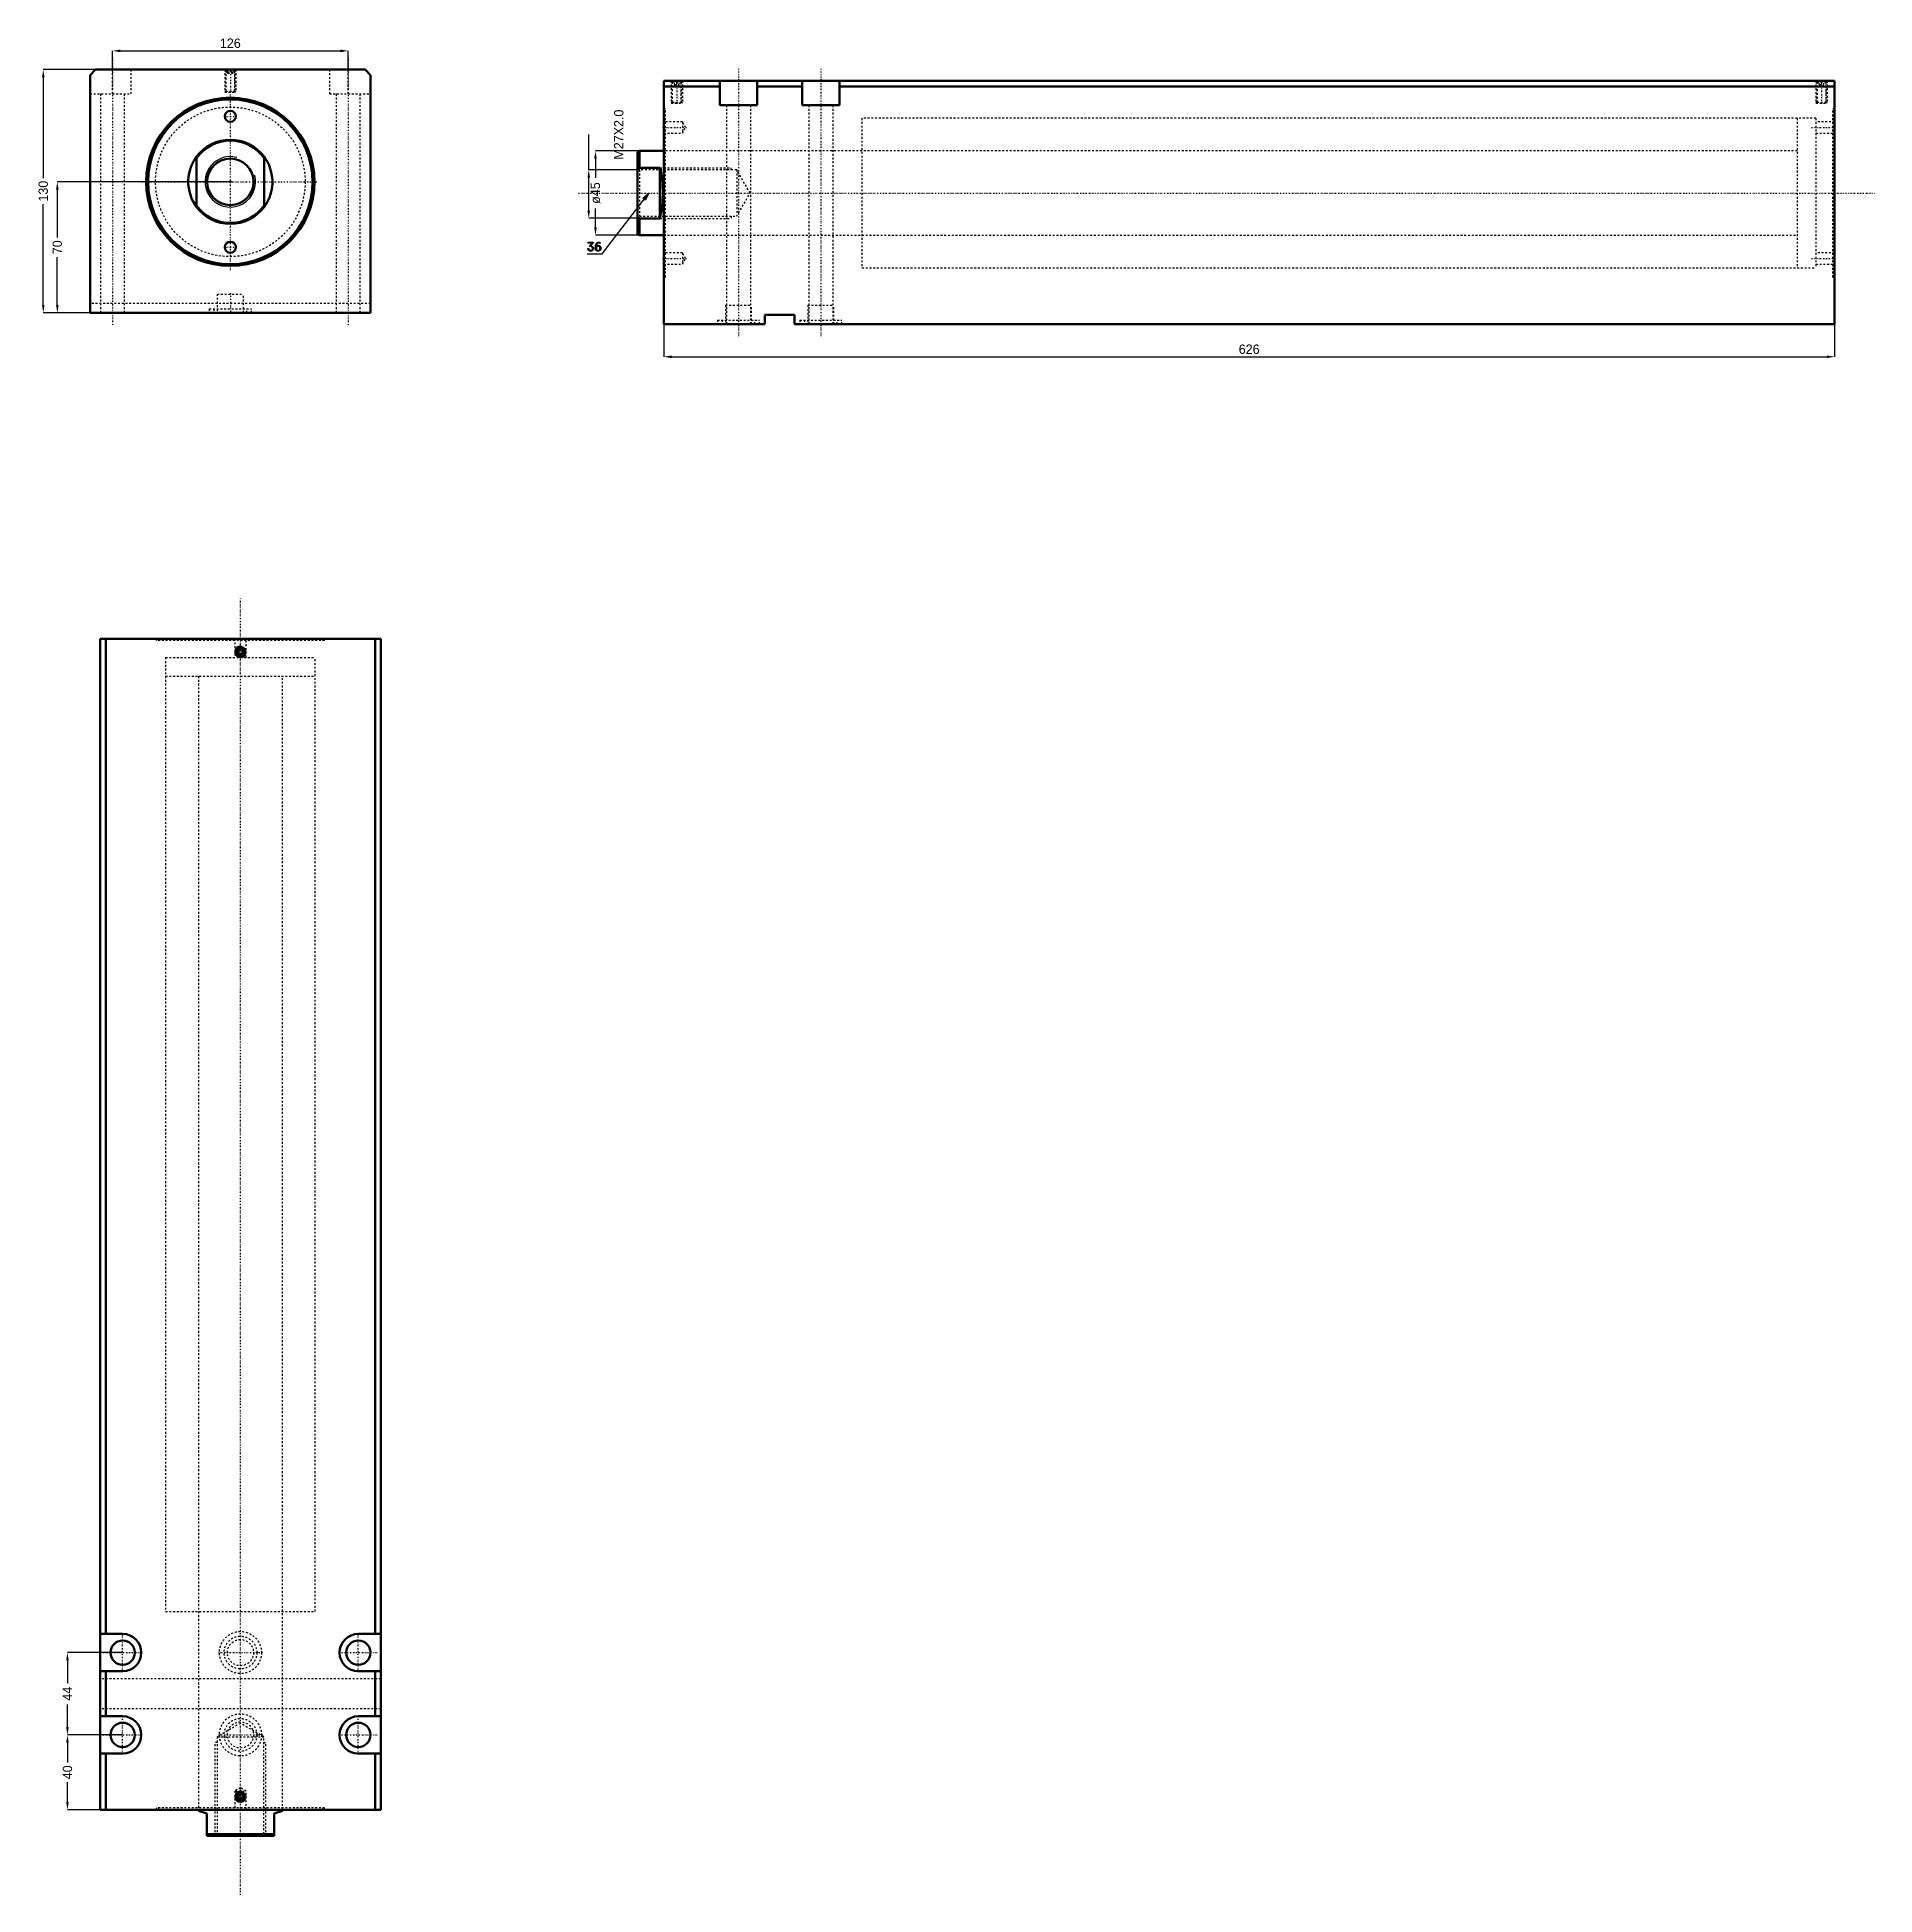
# Model space of a CAD drawing. Header units: millimetres. Extents: x -103 to 879, y -916 to 77.
import ezdxf

# ---------------------------------------------------------------- set-up
doc = ezdxf.new("R2010")
doc.units = ezdxf.units.MM
doc.linetypes.add('Center', pattern=[1.5, 0.45, -0.5, 0.05, -0.5])
doc.linetypes.add('Dashed', pattern=[2, 1, -1])
for name, color, linetype, lineweight in [('2d ConnectionPoints', 7, 'Continuous', 50), ('AM_0', 7, 'Continuous', 50), ('AM_5', 3, 'Continuous', 25), ('AM_7', 7, 'Center', 25), ('AM_9', 6, 'Dashed', 25)]:
    doc.layers.add(name, color=color, linetype=linetype, lineweight=lineweight)
doc.dimstyles.new('ISO-25', dxfattribs={"dimtxt": 2.5, "dimasz": 2.5, "dimexe": 1.25, "dimexo": 0.625, "dimtad": 1, "dimtxsty": 'Standard', "dimcen": 2.5, "dimadec": 0, "dimazin": 0, "dimtfac": 1, "dimtmove": 0, "dimatfit": 3, "dimfxl": 0, "dimarcsym": 0})

# ---------------------------------------------------------------- blocks, each defined once
blk = doc.blocks.new('1_JECX_MF_INLA_80_500_0_rod__0_in_JECX_MF_160_INLA_80_500_0__0')
at = {"layer": 'AM_0'}
for p, q in [((-18, -13.5), (-18, 13.5)), ((18, 13.5), (18, -13.5))]:
    blk.add_line(p, q, dxfattribs=at)
for points in [[(-18, 13.5), (-19.11, 11.88), (-20.07, 10.17), (-20.88, 8.38), (-21.53, 6.53), (-22.02, 4.63), (-22.34, 2.69), (-22.49, 0.73), (-22.47, -1.23), (-22.27, -3.18), (-21.91, -5.11), (-21.38, -7), (-20.69, -8.84), (-19.84, -10.61), (-18.84, -12.3), (-18, -13.5)], [(18, -13.5), (19.11, -11.88), (20.07, -10.17), (20.88, -8.38), (21.53, -6.53), (22.02, -4.63), (22.34, -2.69), (22.49, -0.73), (22.47, 1.23), (22.27, 3.18), (21.91, 5.11), (21.38, 7), (20.69, 8.84), (19.84, 10.61), (18.84, 12.3), (18, 13.5)]]:
    blk.add_lwpolyline(points, dxfattribs=at)
blk.add_circle((0, 0), 12.42, dxfattribs=at)
for radius, start, end in [(22.5, 36.8699, 143.1301), (22, 35.0968, 144.9032), (22, 215.0968, 324.9032), (22.5, 216.8699, 323.1301)]:
    blk.add_arc((0, 0), radius, start, end, dxfattribs=at)
at = {"layer": 'AM_5'}
blk.add_arc((0, 0), 13.5, 75, 15, dxfattribs=at)
blk = doc.blocks.new('2_JECX_MF_EXLA_80_500_0_body__0_in_JECX_MF_160_INLA_80_500_0__0')
at = {"layer": 'AM_0'}
for p, q in [((-72, 60), (-75, 57)), ((72, 60), (-72, 60)), ((75, 57), (72, 60)), ((-75, 57), (-75, -70)), ((75, -70), (75, 57)), ((-75, -70), (75, -70))]:
    blk.add_line(p, q, dxfattribs=at)
for centre, radius in [((0, 0), 45), ((0, 0), 44), ((0, 35), 3), ((0, -35), 3)]:
    blk.add_circle(centre, radius, dxfattribs=at)
at = {"layer": 'AM_5', "linetype": 'Dashed'}
for p, q in [((-3, 60), (-3, 48)), ((3, 60), (3, 48))]:
    blk.add_line(p, q, dxfattribs=at)
at = {"layer": 'AM_7'}
for p, q in [((-63, 66.5), (-63, -76.5)), ((0, 60.6), (0, 47.4)), ((63, 66.5), (63, -76.5)), ((0, -47.25), (0, 47.25)), ((-3.15, 35), (3.15, 35)), ((-47.25, 0), (47.25, 0)), ((-3.15, -35), (3.15, -35)), ((0, -59.5), (0, -70.5))]:
    blk.add_line(p, q, dxfattribs=at)
at = {"layer": 'AM_9'}
for p, q in [((-63, 47), (-63, 60)), ((-53, 47), (-53, 60)), ((-3, 60), (-2.46, 59.46)), ((-1.9, 60), (-2.4, 59.5)), ((-1.44, 58), (-1.44, 60)), ((-0.72, 58), (-0.72, 60)), ((0.72, 58), (0.72, 60)), ((1.44, 58), (1.44, 60)), ((2.4, 59.5), (1.9, 60)), ((2.46, 59.46), (3, 60)), ((53, 60), (53, 47)), ((63, 47), (63, 60)), ((-2.46, 59.46), (-2.46, 48.54)), ((-2.46, 59.46), (2.46, 59.46)), ((-2.4, 59.5), (2.4, 59.5)), ((-2.4, 59.5), (-2.4, 48)), ((-1.44, 58), (1.44, 58)), ((2.4, 48), (2.4, 59.5)), ((2.46, 48.54), (2.46, 59.46)), ((-75, 47), (-53, 47)), ((-69.5, 47), (-69.5, -70)), ((-56.5, -70), (-56.5, 47)), ((-2.46, 48.54), (-3, 48)), ((-3, 48), (3, 48)), ((-2.46, 48.54), (2.46, 48.54)), ((3, 48), (2.46, 48.54)), ((53, 47), (75, 47)), ((56.5, 47), (56.5, -70)), ((69.5, -70), (69.5, 47)), ((75, -65), (-75, -65)), ((-11.25, -67.9), (11.25, -67.9)), ((-11.25, -67.9), (-11.25, -70)), ((-8.75, -67.9), (-8.75, -70)), ((-7, -60), (7, -60)), ((-7, -60), (-7, -70)), ((7, -70), (7, -60)), ((8.75, -70), (8.75, -67.9)), ((11.25, -70), (11.25, -67.9))]:
    blk.add_line(p, q, dxfattribs=at)
blk.add_circle((0, 0), 40, dxfattribs=at)
blk = doc.blocks.new('*D3')
at = {"layer": 'AM_5', "color": 0, "lineweight": -2}
for p, q in [((-63, 60), (-63, 70)), ((-58.83, 70), (58.83, 70)), ((63, 60), (63, 70))]:
    blk.add_line(p, q, dxfattribs=at)
at = {"layer": 'AM_5', "color": 0}
for points in [[(-58.83, 70.69), (-58.83, 69.31), (-63, 70)], [(58.83, 69.31), (58.83, 70.69), (63, 70)]]:
    blk.add_solid(points, dxfattribs=at)
at = {"layer": 'Defpoints', "color": 0}
for p in [(63, 70), (-63, 60), (63, 60)]:
    blk.add_point(p, dxfattribs=at)
at = {"layer": 'AM_5', "color": 0, "insert": (0, 74.05), "char_height": 5, "attachment_point": 5}
blk.add_mtext('126', dxfattribs=at)
blk = doc.blocks.new('*D4')
at = {"layer": 'AM_5', "color": 0, "lineweight": -2}
for p, q in [((-72, 60), (-100, 60)), ((-100, 55.83), (-100, 1.97)), ((-100, -65.83), (-100, -11.97)), ((-75, -70), (-100, -70))]:
    blk.add_line(p, q, dxfattribs=at)
at = {"layer": 'AM_5', "color": 0}
for points in [[(-99.31, 55.83), (-100.69, 55.83), (-100, 60)], [(-100.69, -65.83), (-99.31, -65.83), (-100, -70)]]:
    blk.add_solid(points, dxfattribs=at)
at = {"layer": 'Defpoints', "color": 0}
for p in [(-72, 60), (-100, -70), (-75, -70)]:
    blk.add_point(p, dxfattribs=at)
at = {"layer": 'AM_5', "color": 0, "insert": (-100, -5), "char_height": 5, "attachment_point": 5, "rotation": 90}
blk.add_mtext('130', dxfattribs=at)
blk = doc.blocks.new('*D5')
at = {"layer": 'AM_5', "color": 0, "lineweight": -2}
for p, q in [((0, 0), (-92.5, 0)), ((-92.5, -4.17), (-92.5, -29.72)), ((-92.5, -65.83), (-92.5, -40.28)), ((-75, -70), (-92.5, -70))]:
    blk.add_line(p, q, dxfattribs=at)
at = {"layer": 'AM_5', "color": 0}
for points in [[(-91.81, -4.17), (-93.19, -4.17), (-92.5, 0)], [(-93.19, -65.83), (-91.81, -65.83), (-92.5, -70)]]:
    blk.add_solid(points, dxfattribs=at)
at = {"layer": 'Defpoints', "color": 0}
for p in [(0, 0), (-92.5, -70), (-75, -70)]:
    blk.add_point(p, dxfattribs=at)
at = {"layer": 'AM_5', "color": 0, "insert": (-92.5, -35), "char_height": 5, "attachment_point": 5, "rotation": 90}
blk.add_mtext('70', dxfattribs=at)
blk = doc.blocks.new('1_JECX_MF_INLA_80_500_0_rod__0_in_JECX_MF_160_INLA_80_500_0__4')
at = {"layer": 'AM_0'}
for p, q in [((-22.5, 0), (-22.5, -0.54)), ((22.5, -0.54), (22.5, 0)), ((-18, -2), (-22.5, -0.54)), ((-18, -14), (-18, -2)), ((22.5, -0.54), (18, -2)), ((18, -2), (18, -14)), ((-18, -13), (18, -13)), ((-18, -14), (18, -14))]:
    blk.add_line(p, q, dxfattribs=at)
at = {"layer": 'AM_5', "linetype": 'Dashed'}
for p, q in [((-13.5, -14), (-13.5, 36)), ((-12.42, 36), (-13.5, 36)), ((12.42, 36), (13.5, 36)), ((13.5, -14), (13.5, 36))]:
    blk.add_line(p, q, dxfattribs=at)
at = {"layer": 'AM_7'}
blk.add_line((0, -45.5), (0, 647.5), dxfattribs=at)
at = {"layer": 'AM_9'}
for p, q in [((-40, 616), (40, 616)), ((-40, 616), (-40, 606)), ((40, 606), (40, 616)), ((-40, 606), (40, 606)), ((-22.5, 606), (-22.5, 0)), ((22.5, 0), (22.5, 606)), ((0, 46.17), (-12.42, 39)), ((12.42, 39), (0, 46.17)), ((-12.42, 39), (12.42, 39)), ((-12.42, 39), (-12.42, -12.92)), ((12.42, -12.92), (12.42, 39)), ((-12.42, -12.92), (-13.5, -14)), ((-12.42, -12.92), (12.42, -12.92)), ((13.5, -14), (12.42, -12.92))]:
    blk.add_line(p, q, dxfattribs=at)
blk = doc.blocks.new('2_JECX_MF_EXLA_80_500_0_body__0_in_JECX_MF_160_INLA_80_500_0__4')
at = {"layer": 'AM_0'}
for p, q in [((75, 626), (-75, 626)), ((-75, 626), (-75, 0)), ((-72, 626), (-72, 94)), ((72, 626), (72, 94)), ((75, 626), (75, 0)), ((-0.72, 620.25), (-1.44, 619)), ((-1.44, 619), (-0.72, 617.75)), ((0.72, 620.25), (-0.72, 620.25)), ((-0.72, 617.75), (0.72, 617.75)), ((1.44, 619), (0.72, 620.25)), ((0.72, 617.75), (1.44, 619)), ((-63, 94), (-75, 94)), ((75, 94), (63, 94)), ((-75, 74), (-63, 74)), ((-72, 74), (-72, 50)), ((63, 74), (75, 74)), ((72, 74), (72, 50)), ((-63, 50), (-75, 50)), ((75, 50), (63, 50)), ((-75, 30), (-63, 30)), ((-72, 30), (-72, 0)), ((63, 30), (75, 30)), ((72, 30), (72, 0)), ((75, 0), (-75, 0)), ((-0.72, 8.25), (-1.44, 7)), ((-1.44, 7), (-0.72, 5.75)), ((0.72, 8.25), (-0.72, 8.25)), ((-0.72, 5.75), (0.72, 5.75)), ((1.44, 7), (0.72, 8.25)), ((0.72, 5.75), (1.44, 7))]:
    blk.add_line(p, q, dxfattribs=at)
for centre, radius in [((0, 619), 2.46), ((0, 619), 2.4), ((0, 619), 1.9), ((-63, 84), 6.5), ((63, 84), 6.5), ((-63, 40), 6.5), ((63, 40), 6.5), ((0, 7), 2.46), ((0, 7), 2.4), ((0, 7), 1.9)]:
    blk.add_circle(centre, radius, dxfattribs=at)
for centre, start, end in [((-63, 84), 270, 90), ((63, 84), 90, 270), ((-63, 40), 270, 90), ((63, 40), 90, 270)]:
    blk.add_arc(centre, 10, start, end, dxfattribs=at)
at = {"layer": 'AM_5'}
for centre in [(0, 619), (0, 7)]:
    blk.add_arc(centre, 3, 75, 15, dxfattribs=at)
at = {"layer": 'AM_7'}
for p, q in [((-3.15, 619), (3.15, 619)), ((-63, 73.5), (-63, 94.5)), ((63, 73.5), (63, 94.5)), ((-73.5, 84), (-52.5, 84)), ((-11.81, 84), (11.81, 84)), ((52.5, 84), (73.5, 84)), ((-63, 29.5), (-63, 50.5)), ((63, 29.5), (63, 50.5)), ((-73.5, 40), (-52.5, 40)), ((-11.81, 40), (11.81, 40)), ((52.5, 40), (73.5, 40)), ((-3.15, 7), (3.15, 7))]:
    blk.add_line(p, q, dxfattribs=at)
at = {"layer": 'AM_9'}
for p, q in [((-45, 626), (-45, 625)), ((-44, 626), (-44, 625)), ((-3, 626), (-3, 616)), ((3, 616), (3, 626)), ((44, 625), (44, 626)), ((45, 625), (45, 626)), ((45, 625), (-45, 625)), ((-40, 616), (40, 616)), ((-40, 616), (-40, 106)), ((40, 106), (40, 616)), ((-40, 106), (40, 106)), ((-22.5, 106), (-22.5, 0)), ((22.5, 0), (22.5, 106)), ((75, 70), (-75, 70)), ((75, 54), (-75, 54)), ((0, 11.73), (-3, 10)), ((-3, 10), (3, 10)), ((-3, 10), (-3, 0)), ((3, 10), (0, 11.73)), ((3, 0), (3, 10)), ((45, 1), (-45, 1)), ((-45, 1), (-45, 0)), ((-44, 1), (-44, 0)), ((44, 0), (44, 1)), ((45, 0), (45, 1))]:
    blk.add_line(p, q, dxfattribs=at)
for centre, radius in [((0, 84), 11.25), ((0, 84), 8.75), ((0, 84), 7), ((0, 40), 11.25), ((0, 40), 8.75), ((0, 40), 7)]:
    blk.add_circle(centre, radius, dxfattribs=at)
blk = doc.blocks.new('*D11')
at = {"layer": 'AM_5', "color": 0, "lineweight": -2}
for p, q in [((-57.58, -786.25), (-87.08, -786.25)), ((-87.08, -790.42), (-87.08, -802.59)), ((-87.08, -826.09), (-87.08, -813.92)), ((-57.58, -830.25), (-87.08, -830.25))]:
    blk.add_line(p, q, dxfattribs=at)
at = {"layer": 'AM_5', "color": 0}
for points in [[(-87.78, -790.42), (-86.39, -790.42), (-87.08, -786.25)], [(-87.78, -826.09), (-86.39, -826.09), (-87.08, -830.25)]]:
    blk.add_solid(points, dxfattribs=at)
at = {"layer": 'Defpoints', "color": 0}
for p in [(-87.08, -786.25), (-57.58, -786.25), (-57.58, -830.25)]:
    blk.add_point(p, dxfattribs=at)
at = {"layer": 'AM_5', "color": 0, "insert": (-87.08, -808.25), "char_height": 5, "attachment_point": 5, "rotation": 90}
blk.add_mtext('44', dxfattribs=at)
blk = doc.blocks.new('*D12')
at = {"layer": 'AM_5', "color": 0, "lineweight": -2}
for p, q in [((-57.58, -830.25), (-87.08, -830.25)), ((-87.08, -834.42), (-87.08, -845)), ((-87.08, -866.09), (-87.08, -855.5)), ((-69.58, -870.25), (-87.08, -870.25))]:
    blk.add_line(p, q, dxfattribs=at)
at = {"layer": 'AM_5', "color": 0}
for points in [[(-87.78, -834.42), (-86.39, -834.42), (-87.08, -830.25)], [(-87.78, -866.09), (-86.39, -866.09), (-87.08, -870.25)]]:
    blk.add_solid(points, dxfattribs=at)
at = {"layer": 'Defpoints', "color": 0}
for p in [(-57.58, -830.25), (-87.08, -870.25), (-69.58, -870.25)]:
    blk.add_point(p, dxfattribs=at)
at = {"layer": 'AM_5', "color": 0, "insert": (-87.08, -850.25), "char_height": 5, "attachment_point": 5, "rotation": 90}
blk.add_mtext('40', dxfattribs=at)
blk = doc.blocks.new('1_JECX_MF_INLA_80_500_0_rod__0_in_JECX_MF_160_INLA_80_500_0__2')
at = {"layer": 'AM_0'}
for p, q in [((-13, 22.5), (-14, 22)), ((-14, 22), (-14, -22)), ((0, 22.5), (-13, 22.5)), ((-13, 22.5), (-13, 13.5)), ((-13, 13.5), (-14, 12.65)), ((-2, 13.5), (-13, 13.5)), ((-2, 13.5), (-2, -13.5)), ((-14, -12.65), (-13, -13.5)), ((-13, -13.5), (-2, -13.5)), ((-13, -13.5), (-13, -22.5)), ((-14, -22), (-13, -22.5)), ((-13, -22.5), (0, -22.5))]:
    blk.add_line(p, q, dxfattribs=at)
blk.add_lwpolyline([(-2, -13.5), (-1.64, -11.88), (-1.33, -10.17), (-1.06, -8.38), (-0.85, -6.53), (-0.69, -4.63), (-0.59, -2.69), (-0.54, -0.73), (-0.55, 1.23), (-0.61, 3.18), (-0.73, 5.11), (-0.9, 7), (-1.13, 8.84), (-1.4, 10.61), (-1.73, 12.3), (-2, 13.5)], dxfattribs=at)
at = {"layer": 'AM_5', "linetype": 'Dashed'}
for p, q in [((-14, 13.5), (36, 13.5)), ((36, 12.42), (36, 13.5)), ((-14, -13.5), (36, -13.5)), ((36, -12.42), (36, -13.5))]:
    blk.add_line(p, q, dxfattribs=at)
at = {"layer": 'AM_7'}
blk.add_line((-45.5, 0), (647.5, 0), dxfattribs=at)
at = {"layer": 'AM_9'}
for p, q in [((616, 40), (606, 40)), ((606, 40), (606, -40)), ((616, 40), (616, -40)), ((606, 22.5), (0, 22.5)), ((-12.92, 12.42), (-14, 13.5)), ((39, 12.42), (-12.92, 12.42)), ((-12.92, 12.42), (-12.92, -12.42)), ((46.17, 0), (39, 12.42)), ((39, 12.42), (39, -12.42)), ((39, -12.42), (46.17, 0)), ((-14, -13.5), (-12.92, -12.42)), ((-12.92, -12.42), (39, -12.42)), ((0, -22.5), (606, -22.5)), ((606, -40), (616, -40))]:
    blk.add_line(p, q, dxfattribs=at)
blk = doc.blocks.new('2_JECX_MF_EXLA_80_500_0_body__0_in_JECX_MF_160_INLA_80_500_0__2')
at = {"layer": 'AM_0'}
for p, q in [((0, -70), (0, 60)), ((626, 60), (0, 60)), ((30, 47), (30, 60)), ((50, 47), (50, 60)), ((74, 47), (74, 60)), ((94, 47), (94, 60)), ((626, -70), (626, 60)), ((30, 57), (0, 57)), ((74, 57), (50, 57)), ((626, 57), (94, 57)), ((30, 47), (50, 47)), ((74, 47), (94, 47)), ((70, -65), (54, -65)), ((54, -65), (54, -70)), ((70, -70), (70, -65)), ((54, -70), (0, -70)), ((626, -70), (70, -70))]:
    blk.add_line(p, q, dxfattribs=at)
at = {"layer": 'AM_5', "linetype": 'Dashed'}
for p, q in [((4, 60), (4, 48)), ((10, 60), (10, 48)), ((616, 60), (616, 48)), ((622, 60), (622, 48))]:
    blk.add_line(p, q, dxfattribs=at)
at = {"layer": 'AM_7'}
for p, q in [((7, 60.6), (7, 47.4)), ((40, 66.5), (40, -76.5)), ((84, 66.5), (84, -76.5)), ((619, 60.6), (619, 47.4)), ((-0.59, 35), (12.32, 35)), ((613.68, 35), (626.59, 35)), ((-0.59, -35), (12.32, -35)), ((613.68, -35), (626.59, -35))]:
    blk.add_line(p, q, dxfattribs=at)
at = {"layer": 'AM_9'}
for p, q in [((4, 60), (4.54, 59.46)), ((5.1, 60), (4.6, 59.5)), ((5.75, 58), (5.75, 60)), ((7, 58), (7, 60)), ((8.25, 58), (8.25, 60)), ((9.4, 59.5), (8.9, 60)), ((9.46, 59.46), (10, 60)), ((616, 60), (616.54, 59.46)), ((617.1, 60), (616.6, 59.5)), ((617.75, 58), (617.75, 60)), ((619, 58), (619, 60)), ((620.25, 58), (620.25, 60)), ((621.4, 59.5), (620.9, 60)), ((621.46, 59.46), (622, 60)), ((4.54, 59.46), (4.54, 48.54)), ((4.54, 59.46), (9.46, 59.46)), ((4.6, 59.5), (4.6, 48)), ((4.6, 59.5), (9.4, 59.5)), ((5.75, 58), (8.25, 58)), ((9.4, 48), (9.4, 59.5)), ((9.46, 48.54), (9.46, 59.46)), ((616.54, 59.46), (616.54, 48.54)), ((616.54, 59.46), (621.46, 59.46)), ((616.6, 59.5), (621.4, 59.5)), ((616.6, 59.5), (616.6, 48)), ((617.75, 58), (620.25, 58)), ((621.4, 48), (621.4, 59.5)), ((621.46, 48.54), (621.46, 59.46)), ((1, 45), (0, 45)), ((1, 44), (0, 44)), ((1, -45), (1, 45)), ((4.54, 48.54), (4, 48)), ((4, 48), (10, 48)), ((4.54, 48.54), (9.46, 48.54)), ((10, 48), (9.46, 48.54)), ((33.5, 47), (33.5, -70)), ((46.5, -70), (46.5, 47)), ((77.5, 47), (77.5, -70)), ((90.5, -70), (90.5, 47)), ((616, 40), (106, 40)), ((106, 40), (106, -40)), ((616.54, 48.54), (616, 48)), ((616, 48), (622, 48)), ((616, 40), (616, -40)), ((616.54, 48.54), (621.46, 48.54)), ((622, 48), (621.46, 48.54)), ((625, -45), (625, 45)), ((626, 45), (625, 45)), ((626, 44), (625, 44)), ((10, 38), (0, 38)), ((0, 32), (10, 32)), ((11.73, 35), (10, 38)), ((10, 38), (10, 32)), ((10, 32), (11.73, 35)), ((626, 38), (616, 38)), ((616, 32), (626, 32)), ((106, 22.5), (0, 22.5)), ((0, -22.5), (106, -22.5)), ((10, -32), (0, -32)), ((0, -38), (10, -38)), ((11.73, -35), (10, -32)), ((10, -32), (10, -38)), ((10, -38), (11.73, -35)), ((626, -32), (616, -32)), ((616, -38), (626, -38)), ((0, -44), (1, -44)), ((0, -45), (1, -45)), ((106, -40), (616, -40)), ((625, -44), (626, -44)), ((625, -45), (626, -45)), ((28.75, -67.9), (51.25, -67.9)), ((28.75, -67.9), (28.75, -70)), ((31.25, -67.9), (31.25, -70)), ((33, -60), (47, -60)), ((33, -60), (33, -70)), ((47, -70), (47, -60)), ((48.75, -70), (48.75, -67.9)), ((51.25, -70), (51.25, -67.9)), ((72.75, -67.9), (95.25, -67.9)), ((72.75, -67.9), (72.75, -70)), ((75.25, -67.9), (75.25, -70)), ((77, -60), (91, -60)), ((77, -60), (77, -70)), ((91, -70), (91, -60)), ((92.75, -70), (92.75, -67.9)), ((95.25, -70), (95.25, -67.9))]:
    blk.add_line(p, q, dxfattribs=at)
blk = doc.blocks.new('*D19')
at = {"layer": 'AM_5', "color": 0, "lineweight": -2}
for p, q in [((231.7, -76.02), (231.7, -93.52)), ((857.7, -76.02), (857.7, -93.52)), ((235.87, -93.52), (853.54, -93.52))]:
    blk.add_line(p, q, dxfattribs=at)
at = {"layer": 'AM_5', "color": 0}
for points in [[(235.87, -92.83), (235.87, -94.22), (231.7, -93.52)], [(853.54, -92.83), (853.54, -94.22), (857.7, -93.52)]]:
    blk.add_solid(points, dxfattribs=at)
at = {"layer": 'Defpoints', "color": 0}
for p in [(231.7, -76.02), (857.7, -76.02), (857.7, -93.52)]:
    blk.add_point(p, dxfattribs=at)
at = {"layer": 'AM_5', "color": 0, "insert": (544.7, -89.52), "char_height": 5, "attachment_point": 5}
blk.add_mtext('626', dxfattribs=at)
blk = doc.blocks.new('*D20')
at = {"layer": 'AM_5', "color": 0, "lineweight": -2}
for p, q in [((218.7, 16.48), (195.2, 16.48)), ((195.2, 12.31), (195.2, 2.14)), ((195.2, -24.36), (195.2, -14.19)), ((218.7, -28.52), (195.2, -28.52))]:
    blk.add_line(p, q, dxfattribs=at)
at = {"layer": 'AM_5', "color": 0}
for points in [[(194.51, 12.31), (195.9, 12.31), (195.2, 16.48)], [(194.51, -24.36), (195.9, -24.36), (195.2, -28.52)]]:
    blk.add_solid(points, dxfattribs=at)
at = {"layer": 'Defpoints', "color": 0}
for p in [(195.2, 16.48), (218.7, 16.48), (218.7, -28.52)]:
    blk.add_point(p, dxfattribs=at)
at = {"layer": 'AM_5', "color": 0, "insert": (195.2, -6.02), "char_height": 5, "attachment_point": 5, "rotation": 90}
blk.add_mtext('ø45', dxfattribs=at)
blk = doc.blocks.new('*D21')
at = {"layer": 'AM_5', "color": 0, "lineweight": -2}
for p, q in [((191.62, 6.4), (191.62, 25.23)), ((218.79, 6.4), (191.62, 6.4)), ((191.62, -15.36), (191.62, 2.23)), ((217.7, -19.52), (191.62, -19.52))]:
    blk.add_line(p, q, dxfattribs=at)
at = {"layer": 'AM_5', "color": 0}
for points in [[(190.92, 2.23), (192.31, 2.23), (191.62, 6.4)], [(190.92, -15.36), (192.31, -15.36), (191.62, -19.52)]]:
    blk.add_solid(points, dxfattribs=at)
at = {"layer": 'Defpoints', "color": 0}
for p in [(218.79, 6.4), (191.62, -19.52), (217.7, -19.52)]:
    blk.add_point(p, dxfattribs=at)
at = {"layer": 'AM_5', "color": 0, "insert": (207.7, 25.23), "char_height": 5, "attachment_point": 5, "rotation": 90}
blk.add_mtext('M27X2.0', dxfattribs=at)

msp = doc.modelspace()

# ---------------------------------------------------------------- linework, layer by layer
at = {"layer": '2d ConnectionPoints'}
for p in [(0, 0), (231.703, -6.022), (5.417, -870.253)]:
    msp.add_point(p, dxfattribs=at)
at = {"layer": 'AM_5'}
for p, q in [((198.703, -38.522), (223.703, -6.022)), ((190.703, -38.522), (198.703, -38.522))]:
    msp.add_line(p, q, dxfattribs=at)
for points in [[(223.703, -6.022), (221.823, -9.833), (220.502, -8.817), (223.703, -6.022)], [(191.635, -35.716), (191.635, -35.716), (191.641, -35.826), (191.67, -35.981), (191.67, -35.981), (191.724, -36.122), (191.773, -36.21), (191.773, -36.21), (191.832, -36.29), (191.935, -36.397), (191.935, -36.397), (192.054, -36.485), (192.142, -36.535), (192.142, -36.535), (192.236, -36.576), (192.381, -36.62), (192.381, -36.62), (192.532, -36.644), (192.636, -36.648), (192.636, -36.648), (192.747, -36.644), (192.907, -36.62), (192.907, -36.62), (193.061, -36.575), (193.16, -36.533), (193.16, -36.533), (193.253, -36.483), (193.379, -36.393), (193.379, -36.393), (193.487, -36.286), (193.55, -36.205), (193.55, -36.205), (193.602, -36.117), (193.659, -35.976), (193.659, -35.976), (193.69, -35.824), (193.696, -35.716), (193.696, -35.716), (193.688, -35.562), (193.645, -35.35), (193.645, -35.35), (193.565, -35.159), (193.491, -35.045), (193.491, -35.045), (193.403, -34.94), (193.249, -34.804), (193.249, -34.804), (193.067, -34.693), (192.93, -34.632), (192.93, -34.632), (192.784, -34.582), (192.551, -34.528), (192.551, -34.528), (192.3, -34.499), (192.123, -34.494), (192.123, -34.039), (193.442, -32.745), (191.239, -32.745), (191.239, -32.31), (194.06, -32.31), (194.06, -32.765), (192.711, -34.097), (192.711, -34.097), (193.005, -34.165), (193.38, -34.312), (193.38, -34.312), (193.675, -34.513), (193.827, -34.677), (193.827, -34.677), (193.949, -34.86), (194.08, -35.157), (194.08, -35.157), (194.15, -35.483), (194.164, -35.716), (194.164, -35.716), (194.155, -35.884), (194.107, -36.118), (194.107, -36.118), (194.018, -36.331), (193.936, -36.462), (193.936, -36.462), (193.84, -36.581), (193.676, -36.737), (193.676, -36.737), (193.488, -36.865), (193.35, -36.934), (193.35, -36.934), (193.205, -36.992), (192.982, -37.054), (192.982, -37.054), (192.753, -37.087), (192.597, -37.094), (192.597, -37.094), (192.446, -37.087), (192.226, -37.054), (192.226, -37.054), (192.016, -36.993), (191.881, -36.936), (191.881, -36.936), (191.753, -36.867), (191.58, -36.74), (191.58, -36.74), (191.431, -36.585), (191.344, -36.466), (191.344, -36.466), (191.271, -36.337), (191.192, -36.123), (191.192, -36.123), (191.149, -35.886), (191.141, -35.716), (191.635, -35.716)], [(196.669, -37.061), (196.669, -37.061), (196.449, -37.051), (196.156, -36.997), (196.156, -36.997), (195.908, -36.898), (195.767, -36.806), (195.767, -36.806), (195.644, -36.697), (195.49, -36.505), (195.49, -36.505), (195.372, -36.279), (195.314, -36.111), (195.314, -36.111), (195.268, -35.927), (195.218, -35.624), (195.218, -35.624), (195.192, -35.288), (195.187, -35.046), (195.187, -35.046), (195.202, -34.549), (195.285, -33.886), (195.285, -33.886), (195.437, -33.324), (195.578, -33.005), (195.578, -33.005), (195.753, -32.738), (196.083, -32.449), (196.083, -32.449), (196.493, -32.294), (196.812, -32.264), (196.812, -32.264), (196.965, -32.269), (197.175, -32.293), (197.175, -32.293), (197.361, -32.337), (197.472, -32.378), (197.472, -32.378), (197.574, -32.426), (197.718, -32.51), (197.718, -32.51), (197.849, -32.608), (197.93, -32.68), (197.572, -32.973), (197.572, -32.973), (197.526, -32.919), (197.444, -32.847), (197.444, -32.847), (197.346, -32.786), (197.272, -32.75), (197.272, -32.75), (197.191, -32.72), (197.06, -32.688), (197.06, -32.688), (196.915, -32.671), (196.812, -32.667), (196.812, -32.667), (196.648, -32.68), (196.43, -32.747), (196.43, -32.747), (196.245, -32.871), (196.141, -32.986), (196.141, -32.986), (196.05, -33.117), (195.936, -33.331), (195.936, -33.331), (195.85, -33.563), (195.808, -33.728), (195.808, -33.728), (195.773, -33.901), (195.73, -34.174), (195.73, -34.174), (195.697, -34.462), (195.681, -34.663), (195.681, -34.663), (195.753, -34.523), (195.876, -34.34), (195.876, -34.34), (196.016, -34.188), (196.118, -34.105), (196.118, -34.105), (196.227, -34.037), (196.404, -33.963), (196.404, -33.963), (196.597, -33.923), (196.734, -33.915), (196.734, -33.915), (196.895, -33.924), (197.122, -33.972), (197.122, -33.972), (197.332, -34.06), (197.462, -34.141), (197.462, -34.141), (197.582, -34.237), (197.741, -34.404), (197.741, -34.404), (197.874, -34.597), (197.948, -34.741), (197.948, -34.741), (198.009, -34.892), (198.076, -35.127), (198.076, -35.127), (198.111, -35.372), (198.118, -35.54), (198.118, -35.54), (198.111, -35.716), (198.072, -35.963), (198.072, -35.963), (197.999, -36.192), (197.931, -36.335), (197.931, -36.335), (197.851, -36.467), (197.708, -36.642), (197.708, -36.642), (197.54, -36.789), (197.413, -36.871), (197.413, -36.871), (197.277, -36.94), (197.061, -37.014), (197.061, -37.014), (196.831, -37.054), (196.669, -37.061)], [(196.675, -36.652), (196.675, -36.652), (196.792, -36.646), (196.954, -36.616), (196.954, -36.616), (197.1, -36.56), (197.187, -36.509), (197.187, -36.509), (197.267, -36.447), (197.371, -36.338), (197.371, -36.338), (197.457, -36.208), (197.504, -36.111), (197.504, -36.111), (197.543, -36.005), (197.584, -35.836), (197.584, -35.836), (197.607, -35.651), (197.611, -35.521), (197.611, -35.521), (197.607, -35.398), (197.586, -35.224), (197.586, -35.224), (197.547, -35.061), (197.511, -34.958), (197.511, -34.958), (197.466, -34.863), (197.385, -34.734), (197.385, -34.734), (197.285, -34.625), (197.208, -34.562), (197.208, -34.562), (197.124, -34.509), (196.984, -34.452), (196.984, -34.452), (196.828, -34.422), (196.714, -34.416), (196.714, -34.416), (196.597, -34.422), (196.432, -34.455), (196.432, -34.455), (196.282, -34.516), (196.189, -34.572), (196.189, -34.572), (196.104, -34.639), (195.992, -34.756), (195.992, -34.756), (195.899, -34.893), (195.847, -34.996), (195.847, -34.996), (195.803, -35.106), (195.756, -35.281), (195.756, -35.281), (195.731, -35.467), (195.726, -35.599), (195.726, -35.599), (195.731, -35.718), (195.754, -35.888), (195.754, -35.888), (195.797, -36.045), (195.837, -36.143), (195.837, -36.143), (195.885, -36.234), (195.973, -36.356), (195.973, -36.356), (196.079, -36.459), (196.16, -36.517), (196.16, -36.517), (196.249, -36.565), (196.395, -36.618), (196.395, -36.618), (196.558, -36.646), (196.675, -36.652)]]:
    msp.add_lwpolyline(points, dxfattribs=at)

# ---------------------------------------------------------------- block references
for name, p in [('2_JECX_MF_EXLA_80_500_0_body__0_in_JECX_MF_160_INLA_80_500_0__0', (0, 0)), ('2_JECX_MF_EXLA_80_500_0_body__0_in_JECX_MF_160_INLA_80_500_0__2', (231.703, -6.022)), ('1_JECX_MF_INLA_80_500_0_rod__0_in_JECX_MF_160_INLA_80_500_0__2', (231.703, -6.022)), ('1_JECX_MF_INLA_80_500_0_rod__0_in_JECX_MF_160_INLA_80_500_0__0', (0, 0)), ('1_JECX_MF_INLA_80_500_0_rod__0_in_JECX_MF_160_INLA_80_500_0__4', (5.417, -870.253)), ('2_JECX_MF_EXLA_80_500_0_body__0_in_JECX_MF_160_INLA_80_500_0__4', (5.417, -870.253))]:
    msp.add_blockref(name, p)

# ---------------------------------------------------------------- dimensions: what is measured, and where the dimension line sits
for base, p1, p2, text, picture, middle in [((63, 70), (-63, 60), (63, 60), '126', '*D3', (0, 70)), ((857.703, -93.522), (231.703, -76.022), (857.703, -76.022), '626', '*D19', (544.703, -93.522))]:
    dim = msp.add_linear_dim(base=base, p1=p1, p2=p2, text=text, dimstyle='ISO-25', override={"dimtxt": 5, "dimasz": 4.166667, "dimexe": 0, "dimexo": 0, "dimgap": 1.5}, dxfattribs=at)
    dim.commit()
    dim.dimension.update_dxf_attribs({"geometry": picture, "text_midpoint": middle, "dimtype": 160})
for base, p1, p2, text, picture, middle in [((-100, -70), (-72, 60), (-75, -70), '130', '*D4', (-100, -5)), ((191.619, -19.522), (218.785, 6.395), (217.703, -19.522), 'M27X2.0', '*D21', (207.703, 25.229)), ((195.203, 16.478), (218.703, -28.522), (218.703, 16.478), 'ø45', '*D20', (195.203, -6.022)), ((-92.5, -70), (0, 0), (-75, -70), '70', '*D5', (-92.5, -35)), ((-87.083, -786.253), (-57.583, -830.253), (-57.583, -786.253), '44', '*D11', (-87.083, -808.253)), ((-87.083, -870.253), (-57.583, -830.253), (-69.583, -870.253), '40', '*D12', (-87.083, -850.253))]:
    dim = msp.add_linear_dim(base=base, p1=p1, p2=p2, angle=90, text=text, dimstyle='ISO-25', override={"dimtxt": 5, "dimasz": 4.166667, "dimexe": 0, "dimexo": 0, "dimgap": 1.5}, dxfattribs=at)
    dim.commit()
    dim.dimension.update_dxf_attribs({"geometry": picture, "text_midpoint": middle, "dimtype": 160, "text_rotation": 90})

doc.saveas('drawing.dxf')
